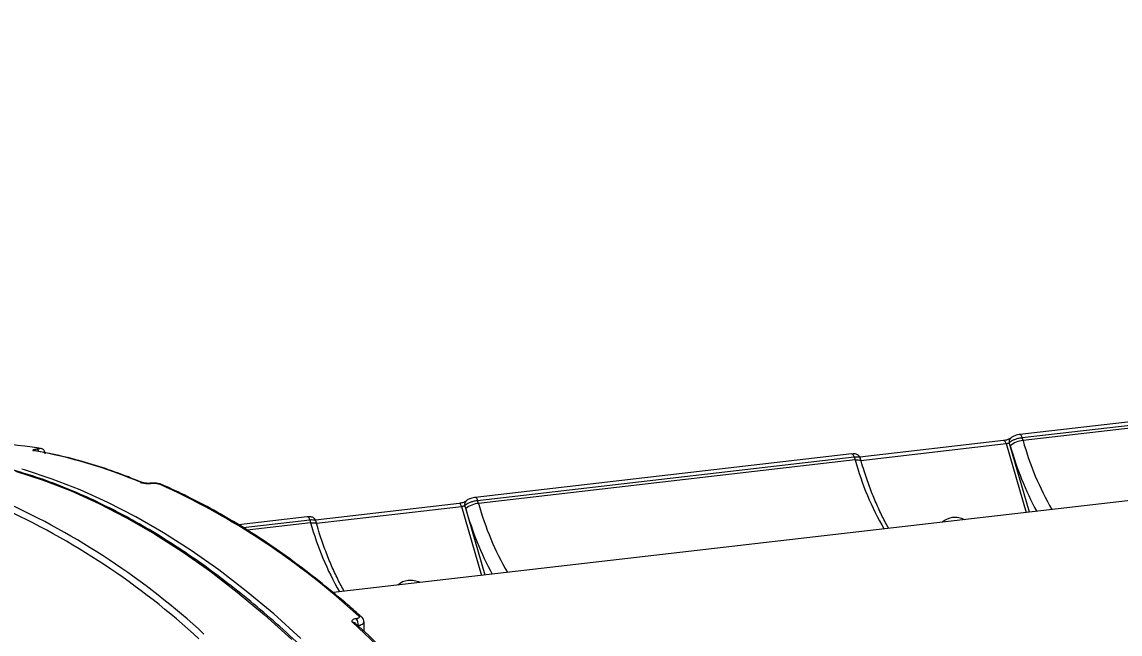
# Model space of a CAD drawing. Header units: millimetres. Extents: x 10684 to 26054, y -4768 to 6894.
# Drawn here: x 19130.1 to 19346.4, y -2372.9 to -2252.4 of the extents above; entities that cross this region are included whole.
import ezdxf

# ---------------------------------------------------------------- set-up
doc = ezdxf.new("R2010")
doc.units = ezdxf.units.MM
doc.layers.add('DIKOM_ОБЪЕКТ', color=7, linetype='Continuous')
doc.layers.add('DIKOM_РАЗМЕР_ОБЪЕКТА', color=7, linetype='Continuous')
doc.styles.add('style1', font='arial.ttf', dxfattribs={"width": 0.8})
doc.dimstyles.new('1-50', dxfattribs={"dimtxt": 300, "dimasz": 200, "dimexe": 100, "dimexo": 0, "dimgap": 100, "dimtad": 1, "dimtxsty": 'style1', "dimcen": 200, "dimclrd": 7, "dimclre": 7, "dimclrt": 7, "dimadec": 1, "dimazin": 2, "dimtfac": 1, "dimtmove": 0, "dimatfit": 2, "dimfxl": 0, "dimlwd": 25, "dimlwe": 18, "dimarcsym": 0})

# ---------------------------------------------------------------- blocks, each defined once
blk = doc.blocks.new('*D12')
at = {"layer": 'Defpoints', "color": 0, "transparency": 16777216}
for p in [(20201.02, 3555.88), (18130.62, -3300.31), (24750.12, -3300.31)]:
    blk.add_point(p, dxfattribs=at)
at = {"layer": 'DIKOM_РАЗМЕР_ОБЪЕКТА', "color": 7, "lineweight": 18, "transparency": 16777216}
for p, q in [((20201.02, 3555.88), (24850.12, 3555.88)), ((18130.62, -3300.31), (24850.12, -3300.31))]:
    blk.add_line(p, q, dxfattribs=at)
at = {"layer": 'DIKOM_РАЗМЕР_ОБЪЕКТА', "color": 7, "lineweight": 25, "transparency": 16777216}
blk.add_line((24750.12, 3355.88), (24750.12, -3100.31), dxfattribs=at)
at = {"layer": 'DIKOM_РАЗМЕР_ОБЪЕКТА', "color": 7, "transparency": 16777216}
for points in [[(24716.79, 3355.88), (24783.45, 3355.88), (24750.12, 3555.88)], [(24716.79, -3100.31), (24783.45, -3100.31), (24750.12, -3300.31)]]:
    blk.add_solid(points, dxfattribs=at)
at = {"layer": 'DIKOM_РАЗМЕР_ОБЪЕКТА', "color": 7, "transparency": 16777216, "insert": (24496.95, 958.92), "char_height": 300, "attachment_point": 5, "rotation": 90, "style": 'style1'}
blk.add_mtext('6850', dxfattribs=at)

msp = doc.modelspace()

# ---------------------------------------------------------------- linework, layer by layer
at = {"layer": 'DIKOM_ОБЪЕКТ', "color": 7, "linetype": 'Continuous', "lineweight": 15}
for p, q in [((19400.766, -2325.078), (19326.608, -2333.638)), ((19327.085, -2334.225), (19401.244, -2325.665)), ((19401.418, -2326.264), (19327.259, -2334.824)), ((19482.508, -2331.156), (19191.392, -2364.758)), ((19323.441, -2334.827), (19295.134, -2338.094)), ((19327.259, -2334.824), (19327.085, -2334.225)), ((19133.1, -2336.523), (19133.071, -2336.526)), ((19295.342, -2338.712), (19323.919, -2335.414)), ((19323.919, -2335.414), (19327.872, -2349.005)), ((19324.746, -2335.843), (19324.562, -2335.208)), ((19328.552, -2348.926), (19324.746, -2335.843)), ((19293.549, -2337.454), (19219.391, -2346.014)), ((19219.868, -2346.601), (19294.027, -2338.041)), ((19294.201, -2338.64), (19220.043, -2347.2)), ((19294.027, -2338.041), (19294.201, -2338.64)), ((19295.395, -2338.894), (19295.215, -2338.275)), ((19155.615, -2343.211), (19155.522, -2343.221)), ((19155.631, -2343.239), (19155.723, -2343.228)), ((19216.224, -2347.202), (19187.917, -2350.47)), ((19188.125, -2351.088), (19216.702, -2347.789)), ((19216.702, -2347.789), (19220.655, -2361.381)), ((19217.529, -2348.219), (19217.344, -2347.584)), ((19220.043, -2347.2), (19219.868, -2346.601)), ((19186.332, -2349.83), (19172.774, -2351.394)), ((19221.335, -2361.302), (19217.529, -2348.219)), ((19173.685, -2351.932), (19186.81, -2350.417)), ((19186.984, -2351.016), (19174.498, -2352.457)), ((19186.81, -2350.417), (19186.984, -2351.016)), ((19188.178, -2351.27), (19187.998, -2350.651)), ((19195.996, -2369.903), (19195.947, -2369.909)), ((19196.294, -2371.245), (19196.343, -2371.239)), ((19197.509, -2372.391), (19197.535, -2370.534))]:
    msp.add_line(p, q, dxfattribs=at)
at = {"layer": 'DIKOM_ОБЪЕКТ', "color": 7, "linetype": 'Continuous', "lineweight": 15, "flags": 128}
for points in [[(19323.919, -2335.414), (19323.862, -2335.248), (19323.793, -2335.103), (19323.716, -2334.985), (19323.633, -2334.897), (19323.547, -2334.843), (19323.462, -2334.825), (19323.441, -2334.827)], [(19327.085, -2334.225), (19327.029, -2334.06), (19326.96, -2333.916), (19326.884, -2333.797), (19326.801, -2333.71), (19326.716, -2333.655), (19326.631, -2333.637), (19326.604, -2333.639)], [(19132.678, -2336.81), (19132.623, -2336.802), (19132.448, -2336.803)], [(19294.027, -2338.041), (19293.97, -2337.876), (19293.902, -2337.731), (19293.825, -2337.613), (19293.743, -2337.525), (19293.657, -2337.471), (19293.572, -2337.453), (19293.549, -2337.454)], [(19294.201, -2338.64), (19294.536, -2338.615), (19294.83, -2338.623), (19295.072, -2338.662), (19295.252, -2338.732), (19295.364, -2338.83), (19295.395, -2338.893)], [(19128.867, -2340.811), (19134.332, -2342.592), (19139.803, -2344.721), (19145.277, -2347.195), (19150.75, -2350.013), (19156.216, -2353.171), (19161.67, -2356.668), (19167.109, -2360.5), (19172.527, -2364.665), (19177.921, -2369.158), (19183.285, -2373.976)], [(19185.072, -2373.769), (19179.708, -2368.952), (19174.314, -2364.459), (19168.896, -2360.294), (19163.457, -2356.462), (19158.003, -2352.965), (19152.537, -2349.806), (19147.064, -2346.989), (19141.59, -2344.515), (19136.119, -2342.386), (19130.654, -2340.605), (19130.14, -2340.455)], [(19216.702, -2347.789), (19216.645, -2347.623), (19216.576, -2347.479), (19216.499, -2347.36), (19216.416, -2347.273), (19216.33, -2347.219), (19216.245, -2347.201), (19216.224, -2347.202)], [(19219.868, -2346.601), (19219.812, -2346.436), (19219.744, -2346.291), (19219.667, -2346.173), (19219.584, -2346.085), (19219.499, -2346.031), (19219.413, -2346.013), (19219.387, -2346.014)], [(19186.81, -2350.417), (19186.753, -2350.252), (19186.685, -2350.107), (19186.608, -2349.989), (19186.526, -2349.901), (19186.44, -2349.847), (19186.355, -2349.828), (19186.332, -2349.83)], [(19186.984, -2351.016), (19187.319, -2350.991), (19187.613, -2350.999), (19187.854, -2351.038), (19188.035, -2351.108), (19188.147, -2351.205), (19188.178, -2351.269)]]:
    msp.add_lwpolyline(points, dxfattribs=at)
at = {"layer": 'DIKOM_ОБЪЕКТ', "color": 7, "linetype": 'Continuous', "lineweight": 15}
for centre, radius, start, end in [((19325.347, -2334.963), 0.823, 136.75119, 197.38158), ((19327.637, -2339.366), 4.557, 94.75699, 129.38083), ((19384.15, -2319.008), 59.049, 195.53663, 209.8733), ((19120.263, -2417.811), 82.547, 80.75397, 96.48426), ((19115.169, -2433.499), 98.228, 67.05985, 79.86863), ((19132.821, -2337.113), 0.638, 15.41194, 66.95064), ((19132.848, -2337.114), 0.643, 14.81502, 66.87097), ((19385.994, -2318.702), 63.602, 195.63502, 208.20855), ((19351.058, -2322.836), 59.013, 195.5339, 209.87945), ((19153.549, -2343.816), 0.782, 66.82482, 96.88639), ((19155.544, -2343.43), 0.21, 65.6701, 96.25647), ((19155.637, -2343.416), 0.207, 65.44708, 96.16078), ((19157.203, -2344.133), 0.78, 66.70483, 96.92101), ((19095.864, -2478.613), 148.475, 47.35367, 65.63815), ((19064.625, -2482.844), 148.152, 47.35395, 65.63789), ((19065.379, -2482.132), 148.475, 47.35367, 65.63815), ((19218.13, -2347.338), 0.824, 136.77104, 197.36172), ((19220.421, -2351.741), 4.557, 94.75699, 129.38083), ((19276.914, -2331.392), 59.027, 195.53399, 209.87595), ((19278.735, -2331.095), 63.556, 195.63054, 208.21303), ((19313.68, -2353.287), 3.301, 95.10516, 133.8442), ((19313.847, -2354.478), 4.502, 64.85251, 95.8778), ((19243.836, -2335.215), 59.007, 195.5321, 209.87919), ((19206.508, -2365.762), 3.404, 95.70885, 133.23534), ((19206.606, -2366.998), 4.643, 65.33914, 95.39676), ((19196.555, -2370.124), 0.729, 49.12259, 98.15824), ((19195.373, -2371.379), 0.725, 48.93815, 98.2815), ((19040.531, -2540.217), 229.549, 41.34513, 47.6163), ((19194.574, -2370.978), 1.74, 351.20623, 37.92975), ((19194.623, -2370.973), 1.74, 351.2046, 37.92889)]:
    msp.add_arc(centre, radius, start, end, dxfattribs=at)
for points, knots in [([(19324.756, -2334.39), (19324.752, -2334.393), (19324.745, -2334.4), (19324.668, -2334.45), (19324.521, -2334.527), (19324.284, -2334.626), (19323.969, -2334.726), (19323.665, -2334.798), (19323.505, -2334.816), (19323.446, -2334.823)], [0, 0, 0, 0, 0.08692874, 0.19281767, 0.32016898, 0.48830393, 0.67604365, 0.88038449, 1, 1, 1, 1]), ([(19324.562, -2335.208), (19324.625, -2335.15), (19324.784, -2335.003), (19325.205, -2334.759), (19325.796, -2334.516), (19326.459, -2334.32), (19326.876, -2334.257), (19327.085, -2334.225)], [0, 0, 0, 0, 0.1416791, 0.3563845, 0.5709473, 0.7854283, 1, 1, 1, 1]), ([(19326.605, -2333.643), (19326.567, -2333.646), (19326.345, -2333.665), (19325.89, -2333.774), (19325.286, -2334.013), (19324.908, -2334.202), (19324.759, -2334.392), (19324.75, -2334.403)], [0, 0, 0, 0, 0.0568007, 0.3338407, 0.6278177, 0.9786847, 1, 1, 1, 1]), ([(19133.071, -2336.526), (19133.005, -2336.534), (19132.79, -2336.561), (19132.488, -2336.615), (19132.275, -2336.685), (19132.242, -2336.753), (19132.379, -2336.786), (19132.448, -2336.803)], [0, 0, 0, 0, 0.0931497, 0.3039007, 0.530221, 0.7652006, 1, 1, 1, 1]), ([(19132.679, -2336.81), (19132.678, -2336.81), (19132.669, -2336.808), (19132.674, -2336.809), (19132.679, -2336.81)], [0, 0, 0, 0, 0.0754958, 1, 1, 1, 1]), ([(19153.849, -2343.094), (19152.935, -2342.72), (19150.287, -2341.638), (19145.908, -2340.083), (19140.717, -2338.539), (19136.307, -2337.48), (19133.632, -2336.986), (19132.678, -2336.809)], [0, 0, 0, 0, 0.129319, 0.374434, 0.619451, 0.8643345, 1, 1, 1, 1]), ([(19133.526, -2336.337), (19133.573, -2336.347), (19133.666, -2336.368), (19133.643, -2336.414), (19133.498, -2336.462), (19133.291, -2336.499), (19133.144, -2336.517), (19133.1, -2336.523)], [0, 0, 0, 0, 0.2336304, 0.4673099, 0.6955076, 0.9086739, 1, 1, 1, 1]), ([(19134.69, -2337.434), (19134.697, -2337.38), (19134.72, -2337.203), (19134.62, -2336.929), (19134.443, -2336.675), (19134.24, -2336.511), (19134.04, -2336.413), (19133.862, -2336.36), (19133.755, -2336.344), (19133.701, -2336.337)], [0, 0, 0, 0, 0.0910119, 0.3017472, 0.4707157, 0.6166043, 0.7459905, 0.8707124, 1, 1, 1, 1]), ([(19323.919, -2335.414), (19323.971, -2335.406), (19324.076, -2335.391), (19324.244, -2335.349), (19324.394, -2335.298), (19324.503, -2335.249), (19324.545, -2335.22), (19324.562, -2335.208)], [0, 0, 0, 0, 0.2139566, 0.4283382, 0.6429203, 0.8577849, 1, 1, 1, 1]), ([(19295.198, -2338.281), (19295.19, -2338.234), (19295.157, -2338.058), (19294.968, -2337.816), (19294.691, -2337.601), (19294.369, -2337.477), (19294.001, -2337.417), (19293.704, -2337.449), (19293.542, -2337.466)], [0, 0, 0, 0, 0.0669668, 0.2507018, 0.4117445, 0.5683592, 0.7641395, 1, 1, 1, 1]), ([(19294.027, -2338.041), (19294.155, -2338.03), (19294.478, -2338), (19294.884, -2338.037), (19295.159, -2338.136), (19295.181, -2338.244), (19295.188, -2338.283)], [0, 0, 0, 0, 0.2026235, 0.5120144, 0.8215023, 1, 1, 1, 1]), ([(19300.833, -2352.126), (19300.787, -2352.048), (19300.291, -2351.207), (19299.385, -2349.447), (19298.153, -2346.767), (19297.008, -2343.874), (19296.094, -2341.229), (19295.585, -2339.529), (19295.395, -2338.894)], [0, 0, 0, 0, 0.021757, 0.2336438, 0.4460823, 0.6590944, 0.8725947, 1, 1, 1, 1]), ([(19331.057, -2796.59), (19330.956, -2794.589), (19330.663, -2788.789), (19330.069, -2779.166), (19329.232, -2767.722), (19328.251, -2756.268), (19327.133, -2744.814), (19325.877, -2733.367), (19324.483, -2721.936), (19322.953, -2710.529), (19321.287, -2699.156), (19319.489, -2687.825), (19317.557, -2676.544), (19315.494, -2665.322), (19313.303, -2654.168), (19310.983, -2643.089), (19308.537, -2632.094), (19305.967, -2621.191), (19303.275, -2610.388), (19300.462, -2599.694), (19297.531, -2589.117), (19294.484, -2578.664), (19291.323, -2568.343), (19288.051, -2558.163), (19284.669, -2548.13), (19281.182, -2538.253), (19277.59, -2528.538), (19273.897, -2518.993), (19270.106, -2509.626), (19266.219, -2500.442), (19262.239, -2491.45), (19258.17, -2482.655), (19254.015, -2474.065), (19249.774, -2465.686), (19245.454, -2457.523), (19241.056, -2449.585), (19236.584, -2441.875), (19232.042, -2434.4), (19227.432, -2427.167), (19222.757, -2420.179), (19218.022, -2413.443), (19213.23, -2406.963), (19208.384, -2400.744), (19203.488, -2394.792), (19198.546, -2389.11), (19193.561, -2383.704), (19188.537, -2378.577), (19183.477, -2373.733), (19178.385, -2369.175), (19173.266, -2364.909), (19168.123, -2360.936), (19162.96, -2357.26), (19157.78, -2353.884), (19152.589, -2350.811), (19147.389, -2348.044), (19142.186, -2345.581), (19136.983, -2343.438), (19132.242, -2341.731), (19129.24, -2340.879), (19127.969, -2340.519)], [0, 0, 0, 0, 0.00935199, 0.02712067, 0.04488975, 0.06265863, 0.08042765, 0.09819653, 0.11596533, 0.13373417, 0.15150321, 0.16927224, 0.18704127, 0.20481036, 0.22257972, 0.24034914, 0.2581187, 0.27588864, 0.29365875, 0.3114289, 0.32919966, 0.34697059, 0.36474193, 0.38251371, 0.40028565, 0.41805828, 0.43583155, 0.4536051, 0.47137928, 0.48915399, 0.5069295, 0.52470564, 0.54248217, 0.56025995, 0.5780384, 0.59581756, 0.61359766, 0.63137855, 0.64916055, 0.66694327, 0.68472704, 0.70251158, 0.72029707, 0.73808307, 0.7558699, 0.77365708, 0.79144452, 0.80923202, 0.82701884, 0.84480466, 0.86258872, 0.88037053, 0.89814922, 0.91592388, 0.93369326, 0.95145654, 0.96921242, 0.98696, 1, 1, 1, 1]), ([(19153.455, -2343.04), (19153.471, -2343.046), (19153.588, -2343.093), (19153.857, -2343.167), (19154.309, -2343.236), (19154.766, -2343.27), (19155.22, -2343.275), (19155.494, -2343.251), (19155.631, -2343.239)], [0, 0, 0, 0, 0.0392358, 0.2872198, 0.4952278, 0.6710077, 0.8352913, 1, 1, 1, 1]), ([(19155.521, -2343.221), (19155.448, -2343.228), (19155.289, -2343.244), (19154.986, -2343.25), (19154.639, -2343.237), (19154.272, -2343.197), (19154, -2343.146), (19153.86, -2343.099), (19153.858, -2343.098), (19153.858, -2343.098)], [0, 0, 0, 0, 0.1091523, 0.2384785, 0.3925584, 0.5781163, 0.7966688, 0.9630914, 1, 1, 1, 1]), ([(19157.509, -2343.424), (19157.414, -2343.385), (19157.146, -2343.275), (19156.682, -2343.205), (19156.103, -2343.171), (19155.776, -2343.198), (19155.616, -2343.211)], [0, 0, 0, 0, 0.1879146, 0.5271144, 0.7688955, 1, 1, 1, 1]), ([(19155.723, -2343.228), (19155.812, -2343.22), (19155.989, -2343.204), (19156.282, -2343.207), (19156.572, -2343.229), (19156.854, -2343.275), (19157.024, -2343.323), (19157.098, -2343.354), (19157.109, -2343.358)], [0, 0, 0, 0, 0.1672349, 0.3344293, 0.5090912, 0.7130678, 0.9577526, 1, 1, 1, 1]), ([(19197.029, -2369.57), (19196.135, -2368.78), (19193.543, -2366.486), (19189.231, -2362.911), (19184.087, -2358.946), (19178.923, -2355.28), (19173.743, -2351.915), (19168.552, -2348.851), (19163.444, -2346.144), (19159.762, -2344.4), (19157.816, -2343.549), (19157.512, -2343.417)], [0, 0, 0, 0, 0.068834, 0.1996425, 0.3304436, 0.4612292, 0.5919897, 0.7227206, 0.853413, 0.9771223, 1, 1, 1, 1]), ([(19217.539, -2346.766), (19217.535, -2346.769), (19217.527, -2346.776), (19217.451, -2346.826), (19217.304, -2346.903), (19217.067, -2347.002), (19216.752, -2347.102), (19216.448, -2347.173), (19216.288, -2347.192), (19216.229, -2347.199)], [0, 0, 0, 0, 0.0869372, 0.1927666, 0.3200613, 0.4882206, 0.6759442, 0.8804024, 1, 1, 1, 1]), ([(19216.702, -2347.789), (19216.754, -2347.782), (19216.859, -2347.767), (19217.026, -2347.724), (19217.177, -2347.673), (19217.286, -2347.624), (19217.328, -2347.596), (19217.344, -2347.584)], [0, 0, 0, 0, 0.2139509, 0.4283236, 0.6429274, 0.8579987, 1, 1, 1, 1]), ([(19217.344, -2347.584), (19217.408, -2347.526), (19217.567, -2347.378), (19217.989, -2347.135), (19218.58, -2346.891), (19219.242, -2346.696), (19219.659, -2346.633), (19219.868, -2346.601)], [0, 0, 0, 0, 0.1417468, 0.3564284, 0.5709344, 0.7854916, 1, 1, 1, 1]), ([(19219.388, -2346.018), (19219.35, -2346.022), (19219.128, -2346.041), (19218.673, -2346.149), (19218.069, -2346.389), (19217.69, -2346.577), (19217.542, -2346.768), (19217.534, -2346.779)], [0, 0, 0, 0, 0.0568092, 0.3337592, 0.6278553, 0.9787571, 1, 1, 1, 1]), ([(19187.982, -2350.657), (19187.973, -2350.61), (19187.94, -2350.433), (19187.751, -2350.192), (19187.474, -2349.977), (19187.152, -2349.852), (19186.784, -2349.793), (19186.487, -2349.825), (19186.325, -2349.842)], [0, 0, 0, 0, 0.0670015, 0.2507486, 0.4117929, 0.568448, 0.7642338, 1, 1, 1, 1]), ([(19186.81, -2350.417), (19186.938, -2350.405), (19187.261, -2350.376), (19187.667, -2350.413), (19187.942, -2350.511), (19187.964, -2350.62), (19187.971, -2350.659)], [0, 0, 0, 0, 0.2027286, 0.5120203, 0.8215045, 1, 1, 1, 1]), ([(19193.616, -2364.502), (19193.569, -2364.423), (19193.074, -2363.583), (19192.168, -2361.823), (19190.936, -2359.143), (19189.791, -2356.25), (19188.876, -2353.605), (19188.368, -2351.905), (19188.178, -2351.27)], [0, 0, 0, 0, 0.0217525, 0.2336357, 0.4460758, 0.6590942, 0.8725976, 1, 1, 1, 1]), ([(19196.451, -2369.402), (19196.491, -2369.448), (19196.57, -2369.539), (19196.549, -2369.676), (19196.422, -2369.792), (19196.222, -2369.869), (19196.06, -2369.893), (19195.996, -2369.903)], [0, 0, 0, 0, 0.2142696, 0.4284356, 0.6428264, 0.8576725, 1, 1, 1, 1]), ([(19197.456, -2370.554), (19197.459, -2370.539), (19197.494, -2370.379), (19197.4, -2370.08), (19197.236, -2369.765), (19197.082, -2369.633), (19197.022, -2369.581)], [0, 0, 0, 0, 0.0396659, 0.436907, 0.7820804, 1, 1, 1, 1]), ([(19195.947, -2369.909), (19195.851, -2369.923), (19195.611, -2369.959), (19195.313, -2370.074), (19195.122, -2370.248), (19195.09, -2370.454), (19195.209, -2370.592), (19195.268, -2370.662)], [0, 0, 0, 0, 0.1407549, 0.3552875, 0.5700292, 0.784977, 1, 1, 1, 1]), ([(19213.479, -2388.785), (19212.61, -2387.81), (19210.086, -2384.98), (19205.876, -2380.513), (19200.87, -2375.48), (19197.513, -2372.373), (19195.849, -2370.832)], [0, 0, 0, 0, 0.1498861, 0.4347957, 0.7197206, 1, 1, 1, 1]), ([(19196.343, -2371.239), (19196.473, -2371.215), (19196.797, -2371.154), (19197.19, -2370.978), (19197.443, -2370.754), (19197.44, -2370.594), (19197.439, -2370.53)], [0, 0, 0, 0, 0.1999595, 0.5017781, 0.8028453, 1, 1, 1, 1])]:
    msp.add_open_spline(points, degree=3, knots=knots, dxfattribs=at)

# ---------------------------------------------------------------- dimensions: what is measured, and where the dimension line sits
at = {"layer": 'DIKOM_РАЗМЕР_ОБЪЕКТА'}
dim = msp.add_linear_dim(base=(24750.121, -3300.313), p1=(20201.023, 3555.882), p2=(18130.618, -3300.313), angle=90, text='6850', dimstyle='1-50', dxfattribs=at)
dim.commit()
dim.dimension.update_dxf_attribs({"geometry": '*D12', "text_midpoint": (24750.121, 958.916), "dimtype": 160})

doc.saveas('drawing.dxf')
